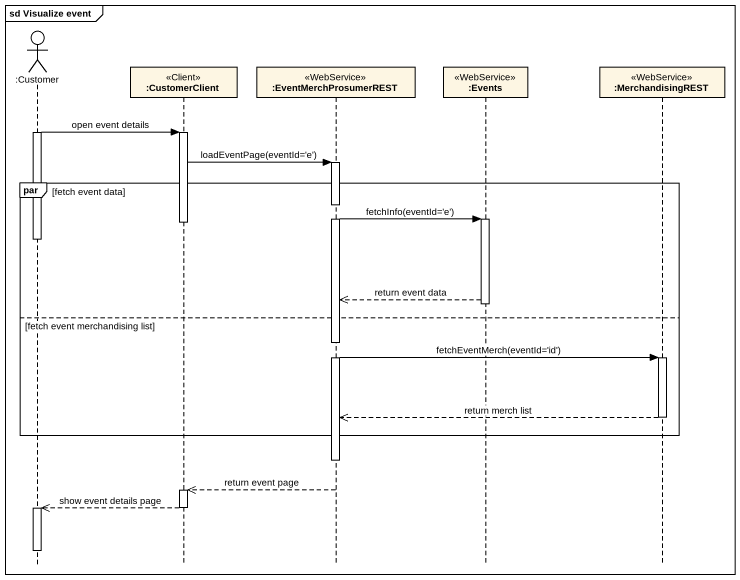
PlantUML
@startuml
mainframe sd Visualize event
hide footbox
actor ":Customer" as Customer
participant ":CustomerClient" as CustomerClient <<Client>>
participant ":EventMerchProsumerREST" as EventMerchProsumerREST <<WebService>>
participant ":Events" as Events <<WebService>>
participant ":MerchandisingREST" as MerchandisingREST <<WebService>>

activate Customer
Customer -> CustomerClient : open event details
activate CustomerClient
CustomerClient -> EventMerchProsumerREST : loadEventPage(eventId='e')
activate EventMerchProsumerREST
par fetch event data
  EventMerchProsumerREST -> Events : fetchInfo(eventId='e')
  activate Events
  deactivate CustomerClient
  deactivate Customer
  Events -->> EventMerchProsumerREST : return event data
  deactivate Events
else fetch event merchandising list
  EventMerchProsumerREST -> MerchandisingREST : fetchEventMerch(eventId='id')
  activate MerchandisingREST
  MerchandisingREST -->> EventMerchProsumerREST : return merch list
  deactivate MerchandisingREST
end
deactivate EventMerchProsumerREST
EventMerchProsumerREST -->> CustomerClient : return event page
activate CustomerClient
CustomerClient -->> Customer : show event details page
deactivate CustomerClient
activate Customer
deactivate Customer
@enduml
